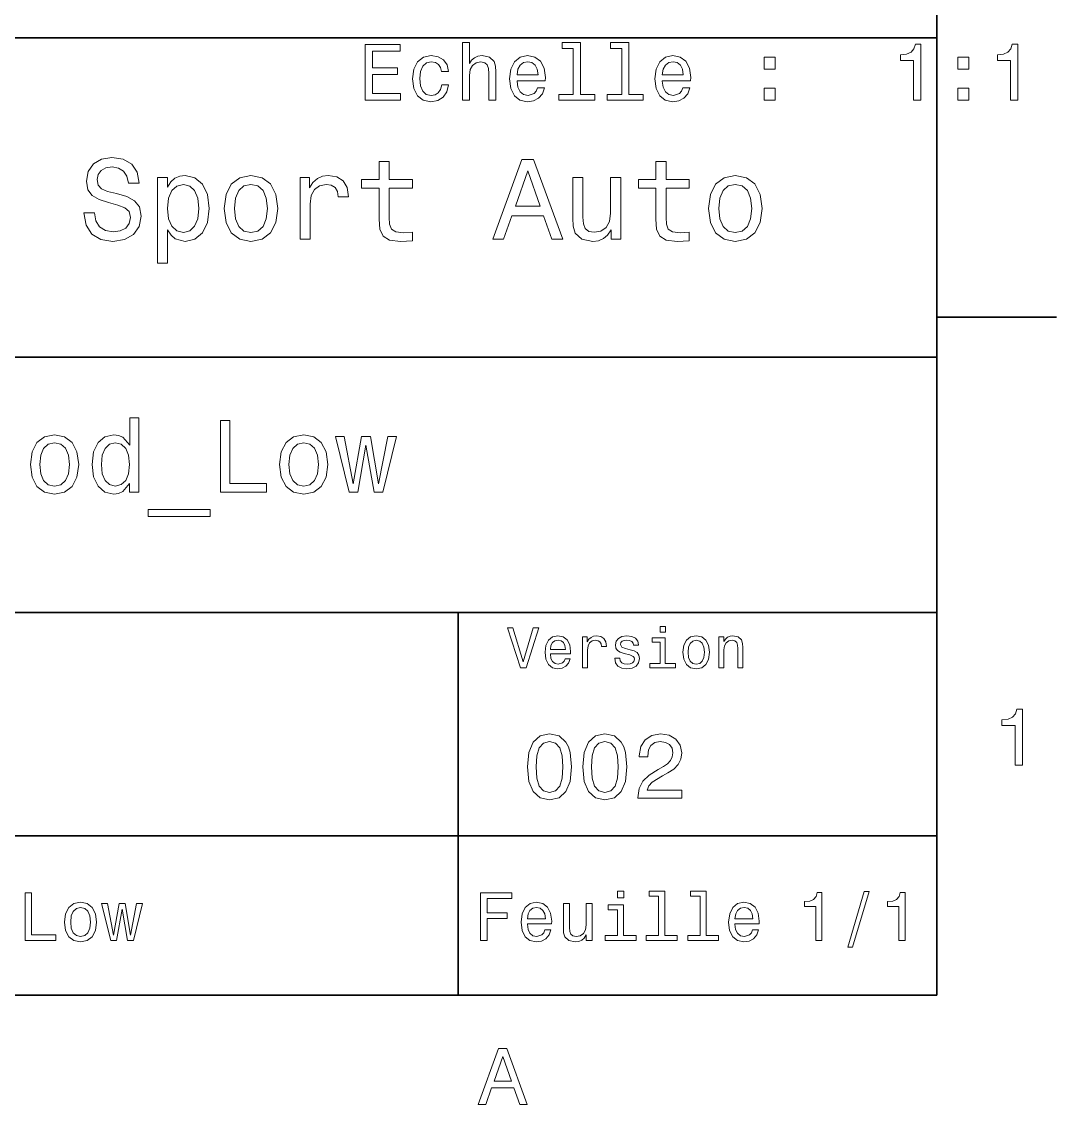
# Model space of a CAD drawing. Extents: x 0 to 297, y 0 to 210.
# Drawn here: x 229.6 to 294.5, y 3.2 to 71 of the extents above; entities that cross this region are included whole.
import ezdxf

# ---------------------------------------------------------------- set-up
doc = ezdxf.new("R2010")
doc.units = 0

msp = doc.modelspace()

# ---------------------------------------------------------------- linework, layer by layer
at = {"color": 7, "lineweight": 35}
for p, q in [((287, 10), (287, 200)), ((97, 70), (287, 70)), ((287, 70), (287, 10)), ((162, 50), (287, 50)), ((162, 34), (287, 34)), ((257, 10), (257, 34)), ((162, 20), (287, 20)), ((10, 10), (287, 10)), ((97, 10), (287, 10))]:
    msp.add_line(p, q, dxfattribs=at)
at = {"color": 7, "lineweight": 35, "ltscale": 0.1875}
msp.add_line((287, 52.5), (294.5, 52.5), dxfattribs=at)
at = {"color": 7, "lineweight": 13}
for points in [[(251.182098, 66.090836), (253.401108, 66.090836), (253.401108, 66.514465), (251.646072, 66.514465), (251.646072, 67.699623), (253.209473, 67.699623), (253.209473, 68.11821), (251.646072, 68.11821), (251.646072, 69.167206), (253.360764, 69.167206), (253.360764, 69.590836), (251.182098, 69.590836)], [(257.269257, 66.090836), (257.713074, 66.090836), (257.713074, 67.654236), (257.758453, 68.012306), (257.904724, 68.274551), (258.131653, 68.435936), (258.434265, 68.496452), (258.676331, 68.446022), (258.827637, 68.309853), (258.90329, 68.082909), (258.928497, 67.780319), (258.928497, 66.090836), (259.372284, 66.090836), (259.372284, 67.871094), (259.352112, 68.229164), (259.261353, 68.526718), (258.963806, 68.799049), (258.499817, 68.894867), (258.24765, 68.859566), (258.030792, 68.763748), (257.849243, 68.61245), (257.713074, 68.405678), (257.713074, 69.711876), (257.269257, 69.711876)], [(264.223877, 69.338676), (264.223877, 66.464035), (263.311066, 66.464035), (263.311066, 66.090836), (265.57547, 66.090836), (265.57547, 66.464035), (264.667694, 66.464035), (264.667694, 69.711876), (263.527924, 69.711876), (263.527924, 69.338676)], [(267.259888, 69.338676), (267.259888, 66.464035), (266.347076, 66.464035), (266.347076, 66.090836), (268.611481, 66.090836), (268.611481, 66.464035), (267.703705, 66.464035), (267.703705, 69.711876), (266.563934, 69.711876), (266.563934, 69.338676)], [(285.546631, 66.090836), (286.005585, 66.090836), (286.005585, 69.616051), (285.662628, 69.616051), (285.571869, 69.308418), (285.39032, 69.101639), (285.112915, 68.980606), (284.729645, 68.940262), (284.729645, 68.582191), (285.546631, 68.582191)], [(291.618683, 66.090836), (292.077637, 66.090836), (292.077637, 69.616051), (291.73468, 69.616051), (291.643921, 69.308418), (291.462341, 69.101639), (291.184967, 68.980606), (290.801697, 68.940262), (290.801697, 68.582191), (291.618683, 68.582191)], [(255.958023, 67.901352), (256.39679, 67.901352), (256.306, 68.30481), (256.089142, 68.622536), (255.751251, 68.819221), (255.3125, 68.894867), (254.828354, 68.794006), (254.46019, 68.511581), (254.22821, 68.05265), (254.147507, 67.437378), (254.22316, 66.827148), (254.450104, 66.373253), (254.808167, 66.090836), (255.297363, 65.995018), (255.731079, 66.070663), (256.06897, 66.282478), (256.300964, 66.615334), (256.401825, 67.059135), (255.97821, 67.059135), (255.902557, 66.776718), (255.761337, 66.564896), (255.559616, 66.433777), (255.3125, 66.393433), (255.004868, 66.458992), (254.782959, 66.660721), (254.64679, 66.988533), (254.601395, 67.452507), (254.64679, 67.906395), (254.787994, 68.234207), (255.014954, 68.435936), (255.3125, 68.506538), (255.574738, 68.461151), (255.771423, 68.345161), (255.902557, 68.153519)], [(260.693634, 67.316338), (262.468842, 67.316338), (262.473877, 67.523109), (262.393188, 68.103081), (262.171295, 68.536804), (261.818268, 68.799049), (261.349243, 68.894867), (260.89032, 68.794006), (260.537292, 68.511581), (260.310333, 68.05265), (260.229645, 67.447464), (260.305298, 66.827148), (260.532227, 66.373253), (260.880219, 66.090836), (261.334106, 65.995018), (261.727478, 66.060577), (262.050262, 66.232048), (262.287292, 66.504379), (262.423462, 66.867493), (261.98468, 66.867493), (261.893921, 66.665764), (261.762787, 66.514465), (261.389587, 66.393433), (261.102112, 66.448906), (260.885254, 66.62542), (260.744049, 66.91288), (260.693634, 67.301208)], [(269.801697, 67.316338), (271.576904, 67.316338), (271.58194, 67.523109), (271.501251, 68.103081), (271.279358, 68.536804), (270.926331, 68.799049), (270.457306, 68.894867), (269.998383, 68.794006), (269.645355, 68.511581), (269.418396, 68.05265), (269.337708, 67.447464), (269.413361, 66.827148), (269.64032, 66.373253), (269.988281, 66.090836), (270.442169, 65.995018), (270.835541, 66.060577), (271.158325, 66.232048), (271.395355, 66.504379), (271.531525, 66.867493), (271.092743, 66.867493), (271.001984, 66.665764), (270.87085, 66.514465), (270.49765, 66.393433), (270.210205, 66.448906), (269.993347, 66.62542), (269.852112, 66.91288), (269.801697, 67.301208)], [(276.181366, 68.047607), (276.87735, 68.047607), (276.87735, 68.799049), (276.181366, 68.799049)], [(288.32547, 68.047607), (289.021423, 68.047607), (289.021423, 68.799049), (288.32547, 68.799049)], [(260.693634, 67.689537), (260.749084, 68.037521), (260.885254, 68.294724), (261.092041, 68.451065), (261.36438, 68.506538), (261.631653, 68.451065), (261.83844, 68.294724), (261.964508, 68.037521), (262.009918, 67.689537)], [(269.801697, 67.689537), (269.857178, 68.037521), (269.993347, 68.294724), (270.200104, 68.451065), (270.472443, 68.506538), (270.739746, 68.451065), (270.946503, 68.294724), (271.072571, 68.037521), (271.117981, 67.689537)], [(276.181366, 66.090836), (276.87735, 66.090836), (276.87735, 66.842278), (276.181366, 66.842278)], [(288.32547, 66.090836), (289.021423, 66.090836), (289.021423, 66.842278), (288.32547, 66.842278)], [(234.20462, 59.030979), (233.548996, 59.030979), (233.693085, 58.267288), (234.053314, 57.70533), (234.608078, 57.366714), (235.357361, 57.244236), (236.099426, 57.359509), (236.654175, 57.67651), (237.007202, 58.17363), (237.136902, 58.82925), (237.028824, 59.420029), (236.726227, 59.801872), (236.236313, 60.054031), (235.580704, 60.241352), (235.018738, 60.378242), (234.651306, 60.536743), (234.442368, 60.767288), (234.377533, 61.127522), (234.442368, 61.451729), (234.629684, 61.696686), (234.917877, 61.862389), (235.314133, 61.920029), (235.71759, 61.84798), (236.034592, 61.653458), (236.24353, 61.32925), (236.344391, 60.889767), (237, 60.889767), (237, 60.904179), (236.884735, 61.581409), (236.546112, 62.085732), (236.01297, 62.402737), (235.292511, 62.510807), (234.644104, 62.402737), (234.139771, 62.100143), (233.815567, 61.631844), (233.700287, 61.026657), (233.793961, 60.486309), (234.067734, 60.118874), (234.5, 59.873917), (235.09079, 59.6866), (235.674362, 59.520893), (236.113831, 59.362389), (236.380402, 59.131844), (236.47406, 58.757202), (236.387619, 58.375359), (236.164276, 58.087173), (235.825653, 57.907059), (235.386169, 57.849422), (234.896255, 57.928673), (234.521622, 58.159222), (234.283875, 58.533859)], [(252.05043, 60.579971), (252.05043, 58.64193), (252.093658, 58.015129), (252.29538, 57.582851), (252.698853, 57.330688), (253.383286, 57.244236), (254.132568, 57.280258), (254.132568, 57.827808), (253.585022, 57.78458), (253.087891, 57.842216), (252.82132, 58.022331), (252.706055, 58.324928), (252.684448, 58.75), (252.684448, 60.579971), (254.132568, 60.579971), (254.132568, 61.120316), (252.684448, 61.120316), (252.684448, 62.251438), (252.05043, 62.251438), (252.05043, 61.120316), (250.955322, 61.120316), (250.955322, 60.579971)], [(259.175781, 57.381123), (259.838623, 57.381123), (260.364563, 58.850864), (262.360229, 58.850864), (262.886169, 57.381123), (263.563416, 57.381123), (261.733429, 62.388329), (260.998566, 62.388329)], [(269.399109, 60.579971), (269.399109, 58.64193), (269.442352, 58.015129), (269.644073, 57.582851), (270.047546, 57.330688), (270.731995, 57.244236), (271.481262, 57.280258), (271.481262, 57.827808), (270.933716, 57.78458), (270.436584, 57.842216), (270.170013, 58.022331), (270.054749, 58.324928), (270.033142, 58.75), (270.033142, 60.579971), (271.481262, 60.579971), (271.481262, 61.120316), (270.033142, 61.120316), (270.033142, 62.251438), (269.399109, 62.251438), (269.399109, 61.120316), (268.304016, 61.120316), (268.304016, 60.579971)], [(238.786743, 60.652016), (238.786743, 61.25), (238.15274, 61.25), (238.15274, 55.882565), (238.786743, 55.882565), (238.786743, 57.971901), (239.010101, 57.633286), (239.262253, 57.409943), (239.896271, 57.244236), (240.50145, 57.381123), (240.976959, 57.791786), (241.286743, 58.440201), (241.402023, 59.319164), (241.286743, 60.190922), (240.976959, 60.839336), (240.50145, 61.242794), (239.896271, 61.386887), (239.550446, 61.343658), (239.255051, 61.206772), (239.002899, 60.976223)], [(242.338623, 59.311958), (242.453888, 58.432995), (242.785309, 57.78458), (243.311249, 57.381123), (244.017303, 57.244236), (244.716141, 57.381123), (245.242081, 57.777374), (245.573486, 58.425793), (245.695969, 59.311958), (245.573486, 60.190922), (245.242081, 60.846542), (244.716141, 61.242794), (244.017303, 61.386887), (243.311249, 61.242794), (242.785309, 60.839336), (242.453888, 60.190922)], [(247.100861, 57.381123), (247.734863, 57.381123), (247.734863, 59.592937), (247.799713, 60.12608), (247.994232, 60.507923), (248.311249, 60.738472), (248.736313, 60.817722), (249.053314, 60.767288), (249.291077, 60.623199), (249.435165, 60.378242), (249.485596, 60.046829), (250.126801, 60.046829), (250.040344, 60.630402), (249.802597, 61.048271), (249.406342, 61.30043), (248.865997, 61.386887), (248.498566, 61.32925), (248.181549, 61.185158), (247.900574, 60.940201), (247.677246, 60.608788), (247.677246, 61.25), (247.100861, 61.25)], [(260.595093, 59.463257), (261.365997, 61.667866), (262.136902, 59.463257)], [(267.194519, 61.25), (266.560516, 61.25), (266.560516, 59.016571), (266.488464, 58.497837), (266.279541, 58.123196), (265.955322, 57.892651), (265.530243, 57.820602), (265.19165, 57.878242), (264.975494, 58.051151), (264.853027, 58.346542), (264.824219, 58.764408), (264.824219, 61.25), (264.190186, 61.25), (264.190186, 58.706772), (264.211792, 58.195244), (264.348694, 57.770172), (264.766571, 57.381123), (265.436584, 57.244236), (265.796814, 57.294666), (266.106628, 57.424351), (266.373199, 57.647694), (266.589325, 57.971901), (266.589325, 57.381123), (267.194519, 57.381123)], [(272.698853, 59.311958), (272.814117, 58.432995), (273.145508, 57.78458), (273.671448, 57.381123), (274.377502, 57.244236), (275.076355, 57.381123), (275.602295, 57.777374), (275.933716, 58.425793), (276.056183, 59.311958), (275.933716, 60.190922), (275.602295, 60.846542), (275.076355, 61.242794), (274.377502, 61.386887), (273.671448, 61.242794), (273.145508, 60.839336), (272.814117, 60.190922)], [(239.788193, 57.8134), (239.363129, 57.907059), (239.053314, 58.195244), (238.858795, 58.663544), (238.793945, 59.319164), (238.858795, 59.967579), (239.053314, 60.435879), (239.363129, 60.716858), (239.788193, 60.817722), (240.177246, 60.716858), (240.48703, 60.428673), (240.681564, 59.960373), (240.753601, 59.319164), (240.681564, 58.67075), (240.48703, 58.195244), (240.177246, 57.907059)], [(242.98703, 59.319164), (243.05188, 59.967579), (243.253601, 60.435879), (243.57782, 60.72406), (244.017303, 60.824928), (244.449585, 60.72406), (244.773773, 60.443081), (244.97551, 59.967579), (245.047546, 59.319164), (244.97551, 58.663544), (244.773773, 58.188038), (244.449585, 57.899853), (244.017303, 57.806194), (243.57782, 57.899853), (243.253601, 58.188038), (243.05188, 58.663544)], [(273.34726, 59.319164), (273.412109, 59.967579), (273.613831, 60.435879), (273.938019, 60.72406), (274.377502, 60.824928), (274.809784, 60.72406), (275.134003, 60.443081), (275.335724, 59.967579), (275.407776, 59.319164), (275.335724, 58.663544), (275.134003, 58.188038), (274.809784, 57.899853), (274.377502, 57.806194), (273.938019, 57.899853), (273.613831, 58.188038), (273.412109, 58.663544)], [(236.411377, 42.068443), (236.411377, 41.530258), (236.981979, 41.530258), (236.981979, 46.185879), (236.417862, 46.185879), (236.417862, 44.480545), (235.983429, 44.973343), (235.717575, 45.090057), (235.412811, 45.135445), (234.861664, 45.005764), (234.433716, 44.642651), (234.154892, 44.059078), (234.057632, 43.274494), (234.154892, 42.489914), (234.433716, 41.899857), (234.861664, 41.530258), (235.412811, 41.407059), (235.717575, 41.45245), (235.989899, 41.569164)], [(242.104462, 41.530258), (244.996399, 41.530258), (244.996399, 42.074928), (242.701004, 42.074928), (242.701004, 46.030258), (242.104462, 46.030258)], [(230.199554, 43.268009), (230.303314, 42.476944), (230.601578, 41.893372), (231.074921, 41.530258), (231.710373, 41.407059), (232.339325, 41.530258), (232.812683, 41.886887), (233.110947, 42.470459), (233.221176, 43.268009), (233.110947, 44.059078), (232.812683, 44.649136), (232.339325, 45.005764), (231.710373, 45.135445), (231.074921, 45.005764), (230.601578, 44.642651), (230.303314, 44.059078)], [(245.813385, 43.268009), (245.917145, 42.476944), (246.215408, 41.893372), (246.688751, 41.530258), (247.324203, 41.407059), (247.953156, 41.530258), (248.426514, 41.886887), (248.724777, 42.470459), (248.835007, 43.268009), (248.724777, 44.059078), (248.426514, 44.649136), (247.953156, 45.005764), (247.324203, 45.135445), (246.688751, 45.005764), (246.215408, 44.642651), (245.917145, 44.059078)], [(250.708923, 41.530258), (251.227661, 44.48703), (251.746399, 41.530258), (252.291061, 41.530258), (253.146973, 45.012245), (252.59581, 45.012245), (252.018723, 42.055473), (251.50647, 45.012245), (250.942352, 45.012245), (250.430115, 42.055473), (249.853027, 45.012245), (249.30835, 45.012245), (250.164261, 41.530258)], [(230.783142, 43.274494), (230.841492, 43.858067), (231.023041, 44.279537), (231.314835, 44.538902), (231.710373, 44.629681), (232.099426, 44.538902), (232.391205, 44.286022), (232.572754, 43.858067), (232.637604, 43.274494), (232.572754, 42.684437), (232.391205, 42.256481), (232.099426, 41.997116), (231.710373, 41.912823), (231.314835, 41.997116), (231.023041, 42.256481), (230.841492, 42.684437)], [(235.510086, 44.623199), (235.886169, 44.532421), (236.171463, 44.279537), (236.340057, 43.858067), (236.404892, 43.274494), (236.340057, 42.684437), (236.171463, 42.262966), (235.886169, 42.003601), (235.510086, 41.919308), (235.153458, 42.003601), (234.881119, 42.262966), (234.699554, 42.690922), (234.641205, 43.274494), (234.699554, 43.851585), (234.881119, 44.273052), (235.153458, 44.532421)], [(246.396973, 43.274494), (246.455322, 43.858067), (246.636871, 44.279537), (246.928665, 44.538902), (247.324203, 44.629681), (247.713257, 44.538902), (248.005035, 44.286022), (248.186584, 43.858067), (248.251434, 43.274494), (248.186584, 42.684437), (248.005035, 42.256481), (247.713257, 41.997116), (247.324203, 41.912823), (246.928665, 41.997116), (246.636871, 42.256481), (246.455322, 42.684437)], [(237.565552, 40.453888), (237.565552, 40), (241.469009, 40), (241.469009, 40.453888)], [(261.71109, 33.03458), (261.08429, 30.905619), (260.439484, 33.03458), (260.09726, 33.03458), (260.904175, 30.530979), (261.264404, 30.530979), (262.053314, 33.03458)], [(269.992798, 33.117435), (269.657776, 33.117435), (269.657776, 32.757202), (269.992798, 32.757202)], [(262.784576, 31.40634), (264.052582, 31.40634), (264.056183, 31.554033), (263.998566, 31.9683), (263.840057, 32.278099), (263.587891, 32.465416), (263.252869, 32.533859), (262.925079, 32.461815), (262.672913, 32.260086), (262.510803, 31.932276), (262.453156, 31.5), (262.507202, 31.056915), (262.669312, 30.732708), (262.917877, 30.530979), (263.242065, 30.462536), (263.523041, 30.509365), (263.753601, 30.631844), (263.922913, 30.826368), (264.020172, 31.085733), (263.706787, 31.085733), (263.641937, 30.941643), (263.548279, 30.833572), (263.281708, 30.747118), (263.076355, 30.786743), (262.921478, 30.912823), (262.820618, 31.118155), (262.784576, 31.395533)], [(262.784576, 31.672911), (262.824219, 31.921469), (262.921478, 32.105186), (263.069153, 32.216858), (263.263702, 32.256485), (263.45462, 32.216858), (263.602295, 32.105186), (263.692352, 31.921469), (263.724792, 31.672911)], [(264.794678, 30.530979), (265.111664, 30.530979), (265.111664, 31.636887), (265.144104, 31.903458), (265.241364, 32.094379), (265.399841, 32.209652), (265.612396, 32.249279), (265.770905, 32.224064), (265.889771, 32.152016), (265.961823, 32.029537), (265.98703, 31.863832), (266.307648, 31.863832), (266.264404, 32.155621), (266.145538, 32.364552), (265.947418, 32.490635), (265.677246, 32.533859), (265.49353, 32.505043), (265.335022, 32.432995), (265.194519, 32.310516), (265.082855, 32.144814), (265.082855, 32.465416), (264.794678, 32.465416)], [(267.791779, 31.658501), (267.485596, 31.730547), (267.258636, 31.8134), (267.182983, 31.982708), (267.20462, 32.101585), (267.280273, 32.188038), (267.40274, 32.242073), (267.579254, 32.263687), (267.748566, 32.242073), (267.881836, 32.177231), (267.968292, 32.079971), (268.004333, 31.950287), (268.314117, 31.950287), (268.314117, 31.957493), (268.260101, 32.191643), (268.112396, 32.375359), (267.881836, 32.490635), (267.579254, 32.533859), (267.273041, 32.490635), (267.049713, 32.371758), (266.90921, 32.195244), (266.865997, 31.971901), (266.898407, 31.755764), (266.999268, 31.604465), (267.164978, 31.496397), (267.406342, 31.420748), (267.759369, 31.334293), (267.975494, 31.244236), (268.033142, 31.17219), (268.054749, 31.064121), (268.022339, 30.930836), (267.935883, 30.829971), (267.79538, 30.765129), (267.608063, 30.743515), (267.409943, 30.765129), (267.265839, 30.840778), (267.168579, 30.963255), (267.128967, 31.132565), (266.822754, 31.132565), (266.873199, 30.844379), (267.020905, 30.635447), (267.255035, 30.509365), (267.579254, 30.462536), (267.917877, 30.509365), (268.166412, 30.635447), (268.317719, 30.837175), (268.371765, 31.100143), (268.332123, 31.327089), (268.220459, 31.481987), (268.036743, 31.582851)], [(269.981995, 30.79755), (269.981995, 32.400574), (269.167877, 32.400574), (269.167877, 32.130402), (269.664978, 32.130402), (269.664978, 30.79755), (269.016571, 30.79755), (269.016571, 30.530979), (270.637604, 30.530979), (270.637604, 30.79755)], [(271.087891, 31.496397), (271.145538, 31.056915), (271.311249, 30.732708), (271.574219, 30.530979), (271.927246, 30.462536), (272.276672, 30.530979), (272.539612, 30.729107), (272.705322, 31.053314), (272.766571, 31.496397), (272.705322, 31.935879), (272.539612, 32.263687), (272.276672, 32.461815), (271.927246, 32.533859), (271.574219, 32.461815), (271.311249, 32.260086), (271.145538, 31.935879)], [(271.412109, 31.5), (271.444519, 31.824207), (271.54538, 32.058357), (271.707489, 32.20245), (271.927246, 32.25288), (272.143372, 32.20245), (272.305481, 32.061958), (272.406342, 31.824207), (272.442352, 31.5), (272.406342, 31.17219), (272.305481, 30.934437), (272.143372, 30.790344), (271.927246, 30.743515), (271.707489, 30.790344), (271.54538, 30.934437), (271.444519, 31.17219)], [(273.350159, 30.530979), (273.667145, 30.530979), (273.667145, 31.647694), (273.699554, 31.903458), (273.804047, 32.090778), (273.966125, 32.206051), (274.182281, 32.249279), (274.355194, 32.213257), (274.463257, 32.115993), (274.517303, 31.95389), (274.535309, 31.737751), (274.535309, 30.530979), (274.852295, 30.530979), (274.852295, 31.802593), (274.837891, 32.058357), (274.773041, 32.270893), (274.560516, 32.465416), (274.229095, 32.533859), (274.04538, 32.508644), (273.890503, 32.440201), (273.757202, 32.324928), (273.65274, 32.170029), (273.65274, 32.465416), (273.350159, 32.465416)], [(291.909241, 24.416786), (292.368164, 24.416786), (292.368164, 27.942001), (292.025208, 27.942001), (291.934448, 27.634365), (291.752899, 27.427593), (291.475525, 27.306557), (291.092224, 27.266211), (291.092224, 26.90814), (291.909241, 26.90814)], [(261.345825, 24.314121), (261.432281, 23.409224), (261.703156, 22.763689), (262.135437, 22.371759), (262.734863, 22.244957), (263.328522, 22.371759), (263.760803, 22.763689), (264.02594, 23.409224), (264.118164, 24.314121), (264.02594, 25.213257), (263.916412, 25.570606), (263.760803, 25.864553), (263.328522, 26.256485), (262.734863, 26.38905), (262.135437, 26.256485), (261.703156, 25.858791), (261.432281, 25.213257)], [(261.899139, 24.314121), (261.945251, 25.011528), (262.089325, 25.51297), (262.348694, 25.806917), (262.734863, 25.910664), (263.115265, 25.806917), (263.374634, 25.51297), (263.518738, 25.011528), (263.56485, 24.314121), (263.518738, 23.610952), (263.374634, 23.10951), (263.115265, 22.815563), (262.734863, 22.717581), (262.348694, 22.815563), (262.089325, 23.10951), (261.945251, 23.610952)], [(264.815552, 24.314121), (264.902008, 23.409224), (265.172913, 22.763689), (265.605194, 22.371759), (266.20462, 22.244957), (266.798279, 22.371759), (267.23056, 22.763689), (267.495667, 23.409224), (267.587891, 24.314121), (267.495667, 25.213257), (267.386169, 25.570606), (267.23056, 25.864553), (266.798279, 26.256485), (266.20462, 26.38905), (265.605194, 26.256485), (265.172913, 25.858791), (264.902008, 25.213257)], [(265.368866, 24.314121), (265.414978, 25.011528), (265.559082, 25.51297), (265.818451, 25.806917), (266.20462, 25.910664), (266.585022, 25.806917), (266.844391, 25.51297), (266.988464, 25.011528), (267.034576, 24.314121), (266.988464, 23.610952), (266.844391, 23.10951), (266.585022, 22.815563), (266.20462, 22.717581), (265.818451, 22.815563), (265.559082, 23.10951), (265.414978, 23.610952)], [(268.268005, 22.360231), (271.017303, 22.360231), (271.017303, 22.855909), (268.844391, 22.855909), (268.965424, 23.126802), (269.172913, 23.351585), (269.812683, 23.760807), (270.15274, 23.933718), (270.533142, 24.181557), (270.804047, 24.469742), (270.959656, 24.809799), (271.017303, 25.195967), (270.919312, 25.680117), (270.648407, 26.06052), (270.233429, 26.302595), (269.697418, 26.38905), (269.144104, 26.291067), (268.723328, 26.020174), (268.452454, 25.587896), (268.360229, 25.017292), (268.360229, 24.9366), (268.884735, 24.9366), (268.884735, 24.98271), (268.936584, 25.374641), (269.092224, 25.662825), (269.340057, 25.847263), (269.668579, 25.910664), (270.002869, 25.853027), (270.250732, 25.708935), (270.412109, 25.48415), (270.469727, 25.201729), (270.429382, 24.9366), (270.319885, 24.711817), (270.135437, 24.51585), (269.881836, 24.342941), (269.541779, 24.158503), (268.976959, 23.801153), (268.579254, 23.42075), (268.342926, 22.959656), (268.268005, 22.377522)], [(229.855911, 13.428675), (231.783875, 13.428675), (231.783875, 13.791787), (230.253601, 13.791787), (230.253601, 16.428675), (229.855911, 16.428675)], [(258.414978, 13.428675), (258.817017, 13.428675), (258.817017, 14.807637), (260.079254, 14.807637), (260.079254, 15.166427), (258.817017, 15.166427), (258.817017, 16.065563), (260.368866, 16.065563), (260.368866, 16.428675), (258.414978, 16.428675)], [(267.389038, 16.532421), (266.98703, 16.532421), (266.98703, 16.100145), (267.389038, 16.100145)], [(269.572052, 16.212536), (269.572052, 13.748559), (268.789612, 13.748559), (268.789612, 13.428675), (270.73056, 13.428675), (270.73056, 13.748559), (269.952454, 13.748559), (269.952454, 16.532421), (268.975494, 16.532421), (268.975494, 16.212536)], [(272.174347, 16.212536), (272.174347, 13.748559), (271.391937, 13.748559), (271.391937, 13.428675), (273.332855, 13.428675), (273.332855, 13.748559), (272.554749, 13.748559), (272.554749, 16.532421), (271.57782, 16.532421), (271.57782, 16.212536)], [(279.416443, 13.428675), (279.809814, 13.428675), (279.809814, 16.450289), (279.515839, 16.450289), (279.438049, 16.1866), (279.28241, 16.009367), (279.044678, 15.905621), (278.716125, 15.871038), (278.716125, 15.564121), (279.416443, 15.564121)], [(281.42218, 13.026657), (281.720459, 13.026657), (282.766571, 16.510807), (282.463989, 16.510807)], [(284.621033, 13.428675), (285.014404, 13.428675), (285.014404, 16.450289), (284.720459, 16.450289), (284.642639, 16.1866), (284.48703, 16.009367), (284.249268, 15.905621), (283.920746, 15.871038), (283.920746, 15.564121), (284.621033, 15.564121)], [(232.328537, 14.587176), (232.397705, 14.059798), (232.596542, 13.67075), (232.912109, 13.428675), (233.335739, 13.346542), (233.755051, 13.428675), (234.070618, 13.666427), (234.269455, 14.055476), (234.342941, 14.587176), (234.269455, 15.114553), (234.070618, 15.507925), (233.755051, 15.745678), (233.335739, 15.832133), (232.912109, 15.745678), (232.596542, 15.503603), (232.397705, 15.114553)], [(235.592224, 13.428675), (235.938049, 15.399857), (236.283875, 13.428675), (236.646973, 13.428675), (237.21759, 15.75), (236.850159, 15.75), (236.465424, 13.778819), (236.123932, 15.75), (235.747849, 15.75), (235.406342, 13.778819), (235.021622, 15.75), (234.658508, 15.75), (235.229111, 13.428675)], [(261.341492, 14.479107), (262.863098, 14.479107), (262.867432, 14.656341), (262.798279, 15.153459), (262.608063, 15.525217), (262.305481, 15.75), (261.903473, 15.832133), (261.510101, 15.745678), (261.207489, 15.503603), (261.01297, 15.110231), (260.943817, 14.591499), (261.008636, 14.059798), (261.203156, 13.67075), (261.501434, 13.428675), (261.890503, 13.346542), (262.227661, 13.402739), (262.504333, 13.549712), (262.707489, 13.783141), (262.824219, 14.09438), (262.44812, 14.09438), (262.370331, 13.92147), (262.257935, 13.791787), (261.938049, 13.688041), (261.69165, 13.735591), (261.505768, 13.886888), (261.384735, 14.133286), (261.341492, 14.466139)], [(265.400574, 15.75), (265.020172, 15.75), (265.020172, 14.409943), (264.976959, 14.098703), (264.851593, 13.873919), (264.657074, 13.735591), (264.402008, 13.692364), (264.198853, 13.726946), (264.069153, 13.830692), (263.995667, 14.007925), (263.978394, 14.258646), (263.978394, 15.75), (263.597992, 15.75), (263.597992, 14.224064), (263.610962, 13.917148), (263.693085, 13.662104), (263.943817, 13.428675), (264.345825, 13.346542), (264.561951, 13.376801), (264.747833, 13.454611), (264.907776, 13.588617), (265.037476, 13.783141), (265.037476, 13.428675), (265.400574, 13.428675)], [(267.376068, 13.748559), (267.376068, 15.672191), (266.399139, 15.672191), (266.399139, 15.347983), (266.995667, 15.347983), (266.995667, 13.748559), (266.21759, 13.748559), (266.21759, 13.428675), (268.162811, 13.428675), (268.162811, 13.748559)], [(274.353027, 14.479107), (275.874634, 14.479107), (275.878967, 14.656341), (275.809814, 15.153459), (275.619598, 15.525217), (275.317017, 15.75), (274.914978, 15.832133), (274.521606, 15.745678), (274.219025, 15.503603), (274.024506, 15.110231), (273.955322, 14.591499), (274.020172, 14.059798), (274.214691, 13.67075), (274.51297, 13.428675), (274.902008, 13.346542), (275.239197, 13.402739), (275.515839, 13.549712), (275.719025, 13.783141), (275.835724, 14.09438), (275.459656, 14.09438), (275.381836, 13.92147), (275.26944, 13.791787), (274.949554, 13.688041), (274.703186, 13.735591), (274.517303, 13.886888), (274.39624, 14.133286), (274.353027, 14.466139)], [(232.71759, 14.591499), (232.756485, 14.980548), (232.877533, 15.261528), (233.072052, 15.434439), (233.335739, 15.494957), (233.595108, 15.434439), (233.789627, 15.26585), (233.910675, 14.980548), (233.953888, 14.591499), (233.910675, 14.198127), (233.789627, 13.912825), (233.595108, 13.739914), (233.335739, 13.683718), (233.072052, 13.739914), (232.877533, 13.912825), (232.756485, 14.198127)], [(261.341492, 14.798992), (261.389038, 15.097262), (261.505768, 15.317724), (261.682983, 15.45173), (261.916412, 15.49928), (262.145538, 15.45173), (262.322754, 15.317724), (262.430847, 15.097262), (262.469727, 14.798992)], [(274.353027, 14.798992), (274.400574, 15.097262), (274.517303, 15.317724), (274.694519, 15.45173), (274.927948, 15.49928), (275.157074, 15.45173), (275.33429, 15.317724), (275.442352, 15.097262), (275.481262, 14.798992)], [(258.266846, 3.166787), (258.730835, 3.166787), (259.098999, 4.195605), (260.495972, 4.195605), (260.864105, 3.166787), (261.338165, 3.166787), (260.05719, 6.67183), (259.542786, 6.67183)], [(259.260376, 4.624279), (259.799988, 6.167507), (260.33963, 4.624279)]]:
    msp.add_lwpolyline(points, close=True, dxfattribs=at)

doc.saveas('drawing.dxf')
